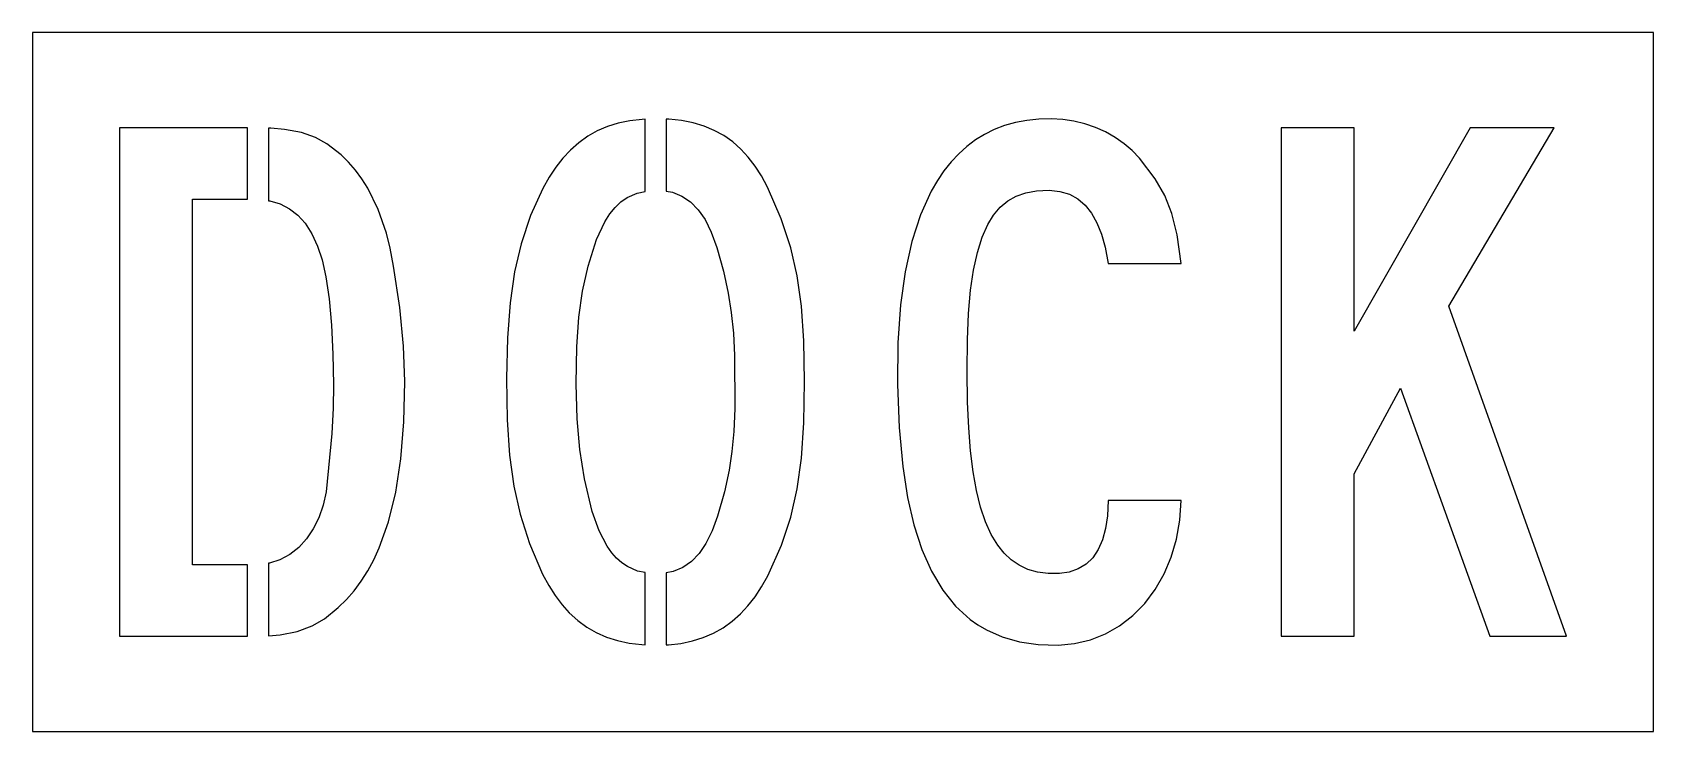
# Model space of a CAD drawing. Header units: inches. Extents: x 0 to 38.2, y 0 to 16.5.
import ezdxf

# ---------------------------------------------------------------- set-up
doc = ezdxf.new("R2010")
doc.units = ezdxf.units.IN
doc.layers.add('CUT', color=1, linetype='CONTINUOUS')
doc.layers.add('SHEET', color=8, linetype='CONTINUOUS')

msp = doc.modelspace()

# ---------------------------------------------------------------- linework, layer by layer
at = {"layer": 'CUT'}
for points in [[(2.051, 2.251), (5.073, 2.25), (5.073, 3.934), (3.777, 3.935), (3.777, 12.564), (5.073, 12.565), (5.073, 14.249), (2.051, 14.248)], [(5.573, 2.261), (5.844, 2.28), (6.243, 2.36), (6.598, 2.492), (6.892, 2.663), (7.216, 2.927), (7.412, 3.117), (7.592, 3.323), (7.759, 3.547), (7.913, 3.79), (8.054, 4.052), (8.182, 4.333), (8.401, 4.953), (8.571, 5.651), (8.691, 6.435), (8.764, 7.307), (8.788, 8.265), (8.759, 9.094), (8.67, 10.005), (8.521, 10.982), (8.439, 11.411), (8.352, 11.761), (8.159, 12.324), (7.914, 12.823), (7.773, 13.048), (7.623, 13.253), (7.458, 13.441), (7.286, 13.609), (6.945, 13.873), (6.678, 14.022), (6.347, 14.137), (5.949, 14.209), (5.622, 14.237), (5.573, 14.239), (5.573, 12.529), (5.603, 12.526), (5.847, 12.452), (6.064, 12.34), (6.259, 12.188), (6.432, 11.996), (6.59, 11.75), (6.725, 11.457), (6.838, 11.132), (6.925, 10.735), (7, 10.211), (7.056, 9.59), (7.091, 8.908), (7.103, 8.192), (7.093, 7.629), (7.063, 7.038), (6.934, 5.657), (6.86, 5.34), (6.756, 5.044), (6.626, 4.781), (6.469, 4.546), (6.282, 4.343), (6.073, 4.178), (5.841, 4.056), (5.59, 3.975), (5.573, 3.973)], [(11.188, 8.335), (11.204, 7.355), (11.26, 6.525), (11.359, 5.794), (11.505, 5.129), (11.728, 4.436), (12.038, 3.715), (12.181, 3.45), (12.334, 3.21), (12.497, 2.993), (12.668, 2.802), (12.866, 2.621), (13.077, 2.466), (13.304, 2.335), (13.544, 2.23), (13.803, 2.147), (14.081, 2.088), (14.377, 2.052), (14.454, 2.049), (14.454, 3.752), (14.28, 3.788), (14.041, 3.892), (13.907, 3.982), (13.783, 4.092), (13.668, 4.222), (13.561, 4.372), (13.371, 4.738), (13.21, 5.196), (13.029, 5.966), (12.916, 6.656), (12.852, 7.38), (12.83, 8.208), (12.845, 9.078), (12.893, 9.778), (12.98, 10.396), (13.115, 10.983), (13.31, 11.609), (13.504, 12.033), (13.62, 12.215), (13.746, 12.37), (13.885, 12.5), (14.032, 12.603), (14.266, 12.708), (14.454, 12.749), (14.454, 14.45), (14.385, 14.447), (14.093, 14.413), (13.819, 14.356), (13.565, 14.277), (13.326, 14.175), (13.102, 14.049), (12.891, 13.898), (12.694, 13.722), (12.518, 13.533), (12.352, 13.32), (12.195, 13.083), (12.044, 12.817), (11.752, 12.177), (11.53, 11.514), (11.377, 10.851), (11.271, 10.12), (11.21, 9.294)], [(14.954, 2.047), (15.009, 2.049), (15.298, 2.082), (15.571, 2.138), (15.826, 2.217), (16.07, 2.322), (16.296, 2.45), (16.509, 2.602), (16.708, 2.779), (16.882, 2.967), (17.049, 3.18), (17.204, 3.417), (17.35, 3.677), (17.671, 4.402), (17.891, 5.064), (18.04, 5.727), (18.142, 6.455), (18.201, 7.284), (18.22, 8.265), (18.201, 9.225), (18.143, 10.036), (18.041, 10.755), (17.891, 11.416), (17.667, 12.1), (17.343, 12.85), (17.199, 13.112), (17.049, 13.346), (16.886, 13.558), (16.715, 13.743), (16.522, 13.915), (16.312, 14.064), (16.088, 14.188), (15.849, 14.288), (15.59, 14.365), (15.315, 14.419), (15.017, 14.451), (14.954, 14.452), (14.954, 12.752), (15.099, 12.727), (15.324, 12.637), (15.526, 12.5), (15.707, 12.316), (15.869, 12.082), (16.018, 11.783), (16.149, 11.427), (16.304, 10.867), (16.417, 10.35), (16.489, 9.89), (16.539, 9.405), (16.568, 8.872), (16.57, 7.624), (16.546, 7.081), (16.503, 6.608), (16.437, 6.168), (16.327, 5.656), (16.164, 5.086), (16.036, 4.735), (15.89, 4.442), (15.729, 4.203), (15.547, 4.014), (15.345, 3.873), (15.117, 3.778), (14.954, 3.748)], [(20.411, 8.19), (20.449, 7.174), (20.535, 6.252), (20.649, 5.527), (20.799, 4.877), (20.987, 4.296), (21.213, 3.782), (21.478, 3.336), (21.78, 2.96), (22.122, 2.649), (22.308, 2.517), (22.507, 2.4), (22.881, 2.235), (23.288, 2.121), (23.731, 2.055), (24.205, 2.04), (24.591, 2.079), (24.962, 2.168), (25.315, 2.308), (25.648, 2.496), (25.961, 2.738), (26.246, 3.026), (26.492, 3.354), (26.701, 3.72), (26.868, 4.117), (26.992, 4.541), (27.071, 4.988), (27.104, 5.45), (25.38, 5.45), (25.362, 5.088), (25.319, 4.789), (25.247, 4.523), (25.147, 4.294), (25.019, 4.103), (24.861, 3.95), (24.677, 3.838), (24.463, 3.763), (24.232, 3.728), (23.965, 3.729), (23.714, 3.763), (23.484, 3.829), (23.281, 3.925), (23.096, 4.05), (22.928, 4.208), (22.777, 4.396), (22.623, 4.651), (22.489, 4.951), (22.373, 5.297), (22.276, 5.689), (22.197, 6.128), (22.135, 6.622), (22.091, 7.167), (22.063, 7.771), (22.051, 8.509), (22.06, 9.243), (22.088, 9.869), (22.137, 10.415), (22.205, 10.892), (22.295, 11.31), (22.407, 11.669), (22.541, 11.97), (22.678, 12.191), (22.833, 12.374), (23.011, 12.522), (23.209, 12.635), (23.437, 12.716), (23.694, 12.763), (23.991, 12.776), (24.242, 12.748), (24.466, 12.68), (24.663, 12.573), (24.837, 12.424), (24.988, 12.235), (25.116, 12.008), (25.224, 11.735), (25.309, 11.429), (25.38, 11.05), (27.104, 11.05), (27.007, 11.722), (26.885, 12.229), (26.721, 12.651), (26.492, 13.043), (26.12, 13.53), (25.946, 13.71), (25.757, 13.873), (25.545, 14.024), (25.321, 14.152), (25.085, 14.258), (24.834, 14.344), (24.573, 14.406), (24.308, 14.444), (24.034, 14.46), (23.743, 14.452), (23.462, 14.423), (23.193, 14.372), (22.936, 14.3), (22.691, 14.206), (22.465, 14.094), (22.25, 13.962), (22.046, 13.81), (21.855, 13.638), (21.675, 13.446), (21.507, 13.235), (21.351, 13.004), (21.206, 12.753), (20.955, 12.198), (20.749, 11.562), (20.592, 10.851), (20.483, 10.069), (20.421, 9.174)], [(29.463, 2.25), (31.188, 2.253), (31.188, 6.082), (32.282, 8.101), (34.388, 2.251), (36.199, 2.25), (33.42, 10.041), (35.903, 14.25), (33.924, 14.249), (31.188, 9.452), (31.187, 14.25), (29.463, 14.25)]]:
    msp.add_lwpolyline(points, close=True, dxfattribs=at)
at = {"layer": 'SHEET'}
msp.add_lwpolyline([(0, 0), (38.25, 0), (38.25, 16.5), (0, 16.5)], close=True, dxfattribs=at)

doc.saveas('drawing.dxf')
